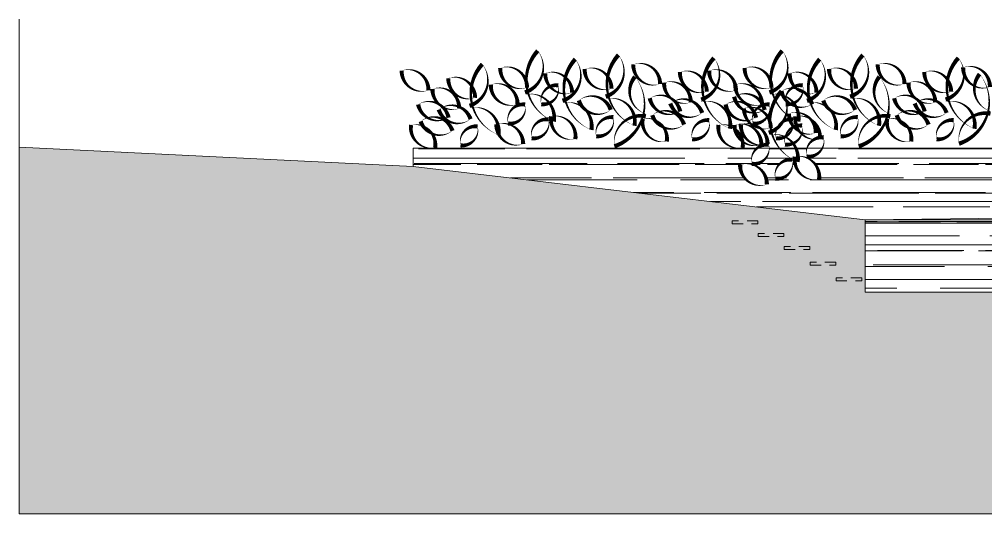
# Model space of a CAD drawing. Header units: metres. Extents: x -45 to 1930, y -347 to 488.
# Drawn here: x 180.1 to 191.44, y -127.61 to -121.81 of the extents above; entities that cross this region are included whole.
import ezdxf

# ---------------------------------------------------------------- set-up
doc = ezdxf.new("R2010")
doc.units = ezdxf.units.M
doc.linetypes.add('ČÁRKOVANÁ', pattern=[19.05, 12.7, -6.35])
doc.layers.add('FLOATINGWINDOWS', color=2, linetype='Continuous', plot=False)
for name, color, linetype in [('SRAFY', 3, 'Continuous'), ('SRAFY-TERÉN', 252, 'Continuous'), ('zariz.predmety', 203, 'Continuous'), ('ZDIVO', 1, 'Continuous')]:
    doc.layers.add(name, color=color, linetype=linetype)

msp = doc.modelspace()

# ---------------------------------------------------------------- hatches: boundary and pattern name
at = {"layer": 'SRAFY', "linetype": 'Continuous', "lineweight": 0}
msp.add_hatch(color=251, dxfattribs=at).paths.add_polyline_path([(180.103318, -123.312452), (184.725356, -123.540376), (190.028838, -124.165284), (190.028838, -125.015284), (207.153318, -125.012452), (208.442328, -125.012452), (208.442328, -127.614222), (180.103318, -127.614222)])
h = msp.add_hatch(dxfattribs=at)
h.set_pattern_fill('AR-RROOF', color=253, scale=0.01, style=0)
h.paths.add_polyline_path([(193.953318, -124.12003), (193.953318, -123.325552), (189.52422, -123.325552, -0.312230358), (189.340512, -123.422177, -0.134956696), (189.344408, -123.325552), (188.901869, -123.325552, -0.451999885), (188.697442, -123.507748, -0.2852059), (188.759373, -123.325552), (184.725356, -123.325552), (184.725356, -123.540376), (190.028838, -124.165284)])
h.paths.add_polyline_path([(189.486445, -123.691453, -0.520567051), (189.203344, -123.424692, -0.520567051)], flags=16)
h.paths.add_polyline_path([(188.973708, -123.682468, -0.520567051), (189.173418, -123.460175, -0.520567051)], flags=16)
h.paths.add_polyline_path([(188.873862, -123.749945, -0.520567051), (188.560121, -123.52, -0.520567051)], flags=16)
h = msp.add_hatch(dxfattribs=at)
h.set_pattern_fill('AR-RROOF', color=251, scale=0.01, style=0)
h.paths.add_polyline_path([(190.028838, -124.165284), (193.953318, -124.165284), (193.953318, -125.013108), (190.028838, -125.013108)])

# ---------------------------------------------------------------- linework, layer by layer
at = {"layer": 'FLOATINGWINDOWS', "linetype": 'Continuous', "lineweight": 0, "flags": 128}
msp.add_lwpolyline([(180.103318, -123.312452), (184.725356, -123.540376), (190.028838, -124.165284), (190.028838, -125.015284), (207.153318, -125.012452), (208.442328, -125.012452), (208.442328, -127.614222), (180.103318, -127.614222)], close=True, dxfattribs=at)
at = {"layer": 'SRAFY', "linetype": 'Continuous', "lineweight": 0}
for p, q in [((180.103318, -123.312452), (180.103318, -121.812452)), ((180.103318, -123.312452), (180.103318, -125.012452)), ((180.103318, -125.012452), (180.103318, -123.312452)), ((180.103318, -123.312452), (184.725356, -123.540376)), ((184.725356, -123.325552), (193.953318, -123.325552)), ((184.725356, -123.325552), (184.725356, -123.540376)), ((190.028813, -124.865284), (193.953318, -124.864635)), ((180.103318, -125.012452), (180.103318, -127.614222)), ((208.442328, -127.614222), (180.103318, -127.614222))]:
    msp.add_line(p, q, dxfattribs=at)
at = {"layer": 'SRAFY', "linetype": 'ČÁRKOVANÁ', "lineweight": 0, "ltscale": 0.01}
for points in [[(188.468472, -124.177042), (188.468472, -124.212042), (188.768472, -124.212042), (188.768472, -124.177042)], [(188.77311, -124.327042), (188.77311, -124.362042), (189.07311, -124.362042), (189.07311, -124.327042)], [(189.077748, -124.477042), (189.077748, -124.512042), (189.377748, -124.512042), (189.377748, -124.477042)], [(189.382385, -124.662042), (189.382385, -124.697042), (189.682385, -124.697042), (189.682385, -124.662042)], [(189.687023, -124.847042), (189.687023, -124.882042), (189.987023, -124.882042), (189.987023, -124.847042)]]:
    msp.add_lwpolyline(points, close=True, dxfattribs=at)
at = {"layer": 'SRAFY', "linetype": 'Continuous', "lineweight": 0, "flags": 128}
msp.add_lwpolyline([(190.028838, -124.165284), (193.953318, -124.165284), (193.953318, -125.013108), (190.028838, -125.013108)], close=True, dxfattribs=at)
at = {"layer": 'SRAFY-TERÉN', "linetype": 'Continuous', "lineweight": 0}
msp.add_line((193.953318, -124.12003), (190.028838, -124.165284), dxfattribs=at)
at = {"layer": 'zariz.predmety', "color": 253, "linetype": 'Continuous', "ltscale": 0.001}
for points in [[(186.1858, -122.181338, 0, 0, -0.520567051), (186.1858, -122.181338, 0, 0.05, -0.520567051), (186.035969, -122.669701, 0, 0.05, -0.520567051), (186.05765, -122.692802, 0, 0.05, -0.520567051), (186.374744, -123.012174, 0, 0.05, -0.520567051), (186.1858, -122.181338, 0.05, 0.05, 0)], [(187.132402, -122.230762, 0, 0, -0.520567051), (187.132402, -122.230762, 0, 0.05, -0.520567051), (186.98257, -122.719124, 0, 0.05, -0.520567051), (187.004251, -122.742226, 0, 0.05, -0.520567051), (187.321345, -123.061598, 0, 0.05, -0.520567051), (187.132402, -122.230762, 0.05, 0.05, 0)], [(189.05355, -122.181338, 0, 0, -0.520567051), (189.05355, -122.181338, 0, 0.05, -0.520567051), (188.903719, -122.669701, 0, 0.05, -0.520567051), (188.925399, -122.692802, 0, 0.05, -0.520567051), (189.242494, -123.012174, 0, 0.05, -0.520567051), (189.05355, -122.181338, 0.05, 0.05, 0)], [(190.000151, -122.230762, 0, 0, -0.520567051), (190.000151, -122.230762, 0, 0.05, -0.520567051), (189.85032, -122.719124, 0, 0.05, -0.520567051), (189.872, -122.742226, 0, 0.05, -0.520567051), (190.189095, -123.061598, 0, 0.05, -0.520567051), (190.000151, -122.230762, 0.05, 0.05, 0)], [(185.535124, -122.33858, 0, 0, -0.520567051), (185.535124, -122.33858, 0, 0.05, -0.520567051), (185.385293, -122.826943, 0, 0.05, -0.520567051), (185.406974, -122.850044, 0, 0.05, -0.520567051), (185.724068, -123.169416, 0, 0.05, -0.520567051), (185.535124, -122.33858, 0.05, 0.05, 0)], [(186.626151, -122.279605, 0, 0, -0.520567051), (186.626151, -122.279605, 0, 0.05, -0.520567051), (186.47632, -122.767968, 0, 0.05, -0.520567051), (186.498001, -122.791069, 0, 0.05, -0.520567051), (186.815095, -123.110441, 0, 0.05, -0.520567051), (186.626151, -122.279605, 0.05, 0.05, 0)], [(187.307051, -122.342522, 0, 0, -0.520567051), (187.307051, -122.342522, 0, 0.05, -0.520567051), (187.620792, -122.572467, 0, 0.05, -0.520567051), (187.307051, -122.342522, 0.05, 0.05, 0)], [(188.252789, -122.265806, 0, 0, -0.520567051), (188.252789, -122.265806, 0, 0.05, -0.520567051), (188.102958, -122.754168, 0, 0.05, -0.520567051), (188.124638, -122.77727, 0, 0.05, -0.520567051), (188.441732, -123.096642, 0, 0.05, -0.520567051), (188.252789, -122.265806, 0.05, 0.05, 0)], [(189.493901, -122.279605, 0, 0, -0.520567051), (189.493901, -122.279605, 0, 0.05, -0.520567051), (189.34407, -122.767968, 0, 0.05, -0.520567051), (189.36575, -122.791069, 0, 0.05, -0.520567051), (189.682845, -123.110441, 0, 0.05, -0.520567051), (189.493901, -122.279605, 0.05, 0.05, 0)], [(190.174801, -122.342522, 0, 0, -0.520567051), (190.174801, -122.342522, 0, 0.05, -0.520567051), (190.488541, -122.572467, 0, 0.05, -0.520567051), (190.174801, -122.342522, 0.05, 0.05, 0)], [(191.120538, -122.265806, 0, 0, -0.520567051), (191.120538, -122.265806, 0, 0.05, -0.520567051), (190.970707, -122.754168, 0, 0.05, -0.520567051), (190.992387, -122.77727, 0, 0.05, -0.520567051), (191.309482, -123.096642, 0, 0.05, -0.520567051), (191.120538, -122.265806, 0.05, 0.05, 0)], [(184.589387, -122.415297, 0, 0, -0.520567051), (184.589387, -122.415297, 0, 0.05, -0.520567051), (184.903127, -122.645241, 0, 0.05, -0.520567051), (184.589387, -122.415297, 0.05, 0.05, 0)], [(185.745912, -122.383233, 0, 0, -0.520567051), (185.745912, -122.383233, 0, 0.05, -0.520567051), (186.059653, -122.613178, 0, 0.05, -0.520567051), (185.745912, -122.383233, 0.05, 0.05, 0)], [(186.274557, -122.44487, 0, 0, -0.520567051), (186.274557, -122.44487, 0, 0.05, -0.520567051), (186.588297, -122.674815, 0, 0.05, -0.520567051), (186.274557, -122.44487, 0.05, 0.05, 0)], [(186.736683, -122.396027, 0, 0, -0.520567051), (186.736683, -122.396027, 0, 0.05, -0.520567051), (187.050424, -122.625971, 0, 0.05, -0.520567051), (186.736683, -122.396027, 0.05, 0.05, 0)], [(187.854031, -122.431071, 0, 0, -0.520567051), (187.854031, -122.431071, 0, 0.05, -0.520567051), (188.167772, -122.661015, 0, 0.05, -0.520567051), (187.854031, -122.431071, 0.05, 0.05, 0)], [(188.196991, -122.415297, 0, 0, -0.520567051), (188.196991, -122.415297, 0, 0.05, -0.520567051), (188.510732, -122.645241, 0, 0.05, -0.520567051), (188.196991, -122.415297, 0.05, 0.05, 0)], [(188.613661, -122.383233, 0, 0, -0.520567051), (188.613661, -122.383233, 0, 0.05, -0.520567051), (188.927402, -122.613178, 0, 0.05, -0.520567051), (188.613661, -122.383233, 0.05, 0.05, 0)], [(189.142306, -122.44487, 0, 0, -0.520567051), (189.142306, -122.44487, 0, 0.05, -0.520567051), (189.456047, -122.674815, 0, 0.05, -0.520567051), (189.142306, -122.44487, 0.05, 0.05, 0)], [(189.604433, -122.396027, 0, 0, -0.520567051), (189.604433, -122.396027, 0, 0.05, -0.520567051), (189.918174, -122.625971, 0, 0.05, -0.520567051), (189.604433, -122.396027, 0.05, 0.05, 0)], [(190.721781, -122.431071, 0, 0, -0.520567051), (190.721781, -122.431071, 0, 0.05, -0.520567051), (191.035522, -122.661015, 0, 0.05, -0.520567051), (190.721781, -122.431071, 0.05, 0.05, 0)], [(191.128452, -123.272381, 0, 0, -0.520567051), (191.128452, -123.272381, 0, 0.05, -0.520567051), (191.498212, -122.919926, 0, 0.05, -0.520567051), (191.49062, -122.889168, 0, 0.05, -0.520567051), (191.370511, -122.455438, 0, 0.05, -0.520567051), (191.128452, -123.272381, 0.05, 0.05, 0)], [(191.177446, -122.377697, 0, 0, -0.520567051), (191.177446, -122.377697, 0, 0.05, -0.520567051), (191.491187, -122.607642, 0, 0.05, -0.520567051), (191.177446, -122.377697, 0.05, 0.05, 0)], [(185.136367, -122.503845, 0, 0, -0.520567051), (185.136367, -122.503845, 0, 0.05, -0.520567051), (185.450108, -122.73379, 0, 0.05, -0.520567051), (185.136367, -122.503845, 0.05, 0.05, 0)], [(185.635239, -122.579706, 0, 0, -0.520567051), (185.635239, -122.579706, 0, 0.05, -0.520567051), (185.94898, -122.809651, 0, 0.05, -0.520567051), (185.635239, -122.579706, 0.05, 0.05, 0)], [(186.227459, -122.809056, 0, 0, -0.520567051), (186.227459, -122.809056, 0, 0.05, -0.520567051), (186.427169, -122.586763, 0, 0.05, -0.520567051), (186.227459, -122.809056, 0.05, 0.05, 0)], [(187.084548, -123.303215, 0, 0, -0.520567051), (187.084548, -123.303215, 0, 0.05, -0.520567051), (187.454308, -122.95076, 0, 0.05, -0.520567051), (187.446716, -122.920001, 0, 0.05, -0.520567051), (187.326607, -122.486272, 0, 0.05, -0.520567051), (187.084548, -123.303215, 0.05, 0.05, 0)], [(187.667951, -122.556491, 0, 0, -0.520567051), (187.667951, -122.556491, 0, 0.05, -0.520567051), (187.981692, -122.786435, 0, 0.05, -0.520567051), (187.667951, -122.556491, 0.05, 0.05, 0)], [(188.502988, -122.579706, 0, 0, -0.520567051), (188.502988, -122.579706, 0, 0.05, -0.520567051), (188.816729, -122.809651, 0, 0.05, -0.520567051), (188.502988, -122.579706, 0.05, 0.05, 0)], [(189.095209, -122.809056, 0, 0, -0.520567051), (189.095209, -122.809056, 0, 0.05, -0.520567051), (189.294918, -122.586763, 0, 0.05, -0.520567051), (189.095209, -122.809056, 0.05, 0.05, 0)], [(189.952298, -123.303215, 0, 0, -0.520567051), (189.952298, -123.303215, 0, 0.05, -0.520567051), (190.322058, -122.95076, 0, 0.05, -0.520567051), (190.314465, -122.920001, 0, 0.05, -0.520567051), (190.194357, -122.486272, 0, 0.05, -0.520567051), (189.952298, -123.303215, 0.05, 0.05, 0)], [(190.535701, -122.556491, 0, 0, -0.520567051), (190.535701, -122.556491, 0, 0.05, -0.520567051), (190.849442, -122.786435, 0, 0.05, -0.520567051), (190.535701, -122.556491, 0.05, 0.05, 0)], [(184.950287, -122.629265, 0, 0, -0.520567051), (184.950287, -122.629265, 0, 0.05, -0.520567051), (185.264028, -122.85921, 0, 0.05, -0.520567051), (184.950287, -122.629265, 0.05, 0.05, 0)], [(185.139219, -122.966863, 0, 0, -0.520567051), (185.139219, -122.966863, 0, 0.05, -0.520567051), (184.782649, -122.811411, 0, 0.05, -0.520567051), (185.139219, -122.966863, 0.05, 0.05, 0)], [(185.837808, -123.034625, 0, 0, -0.520567051), (185.837808, -123.034625, 0, 0.05, -0.520567051), (186.037517, -122.812332, 0, 0.05, -0.520567051), (185.837808, -123.034625, 0.05, 0.05, 0)], [(186.668417, -122.764693, 0, 0, -0.520567051), (186.668417, -122.764693, 0, 0.05, -0.520567051), (187.04139, -122.875142, 0, 0.05, -0.520567051), (186.668417, -122.764693, 0.05, 0.05, 0)], [(187.856883, -122.894088, 0, 0, -0.520567051), (187.856883, -122.894088, 0, 0.05, -0.520567051), (187.500313, -122.738636, 0, 0.05, -0.520567051), (187.856883, -122.894088, 0.05, 0.05, 0)], [(187.741642, -122.799737, 0, 0, -0.520567051), (187.741642, -122.799737, 0, 0.05, -0.520567051), (188.114614, -122.910186, 0, 0.05, -0.520567051), (187.741642, -122.799737, 0.05, 0.05, 0)], [(188.746823, -122.966863, 0, 0, -0.520567051), (188.746823, -122.966863, 0, 0.05, -0.520567051), (188.390253, -122.811411, 0, 0.05, -0.520567051), (188.746823, -122.966863, 0.05, 0.05, 0)], [(188.705557, -123.034625, 0, 0, -0.520567051), (188.705557, -123.034625, 0, 0.05, -0.520567051), (188.905267, -122.812332, 0, 0.05, -0.520567051), (188.705557, -123.034625, 0.05, 0.05, 0)], [(189.536167, -122.764693, 0, 0, -0.520567051), (189.536167, -122.764693, 0, 0.05, -0.520567051), (189.909139, -122.875142, 0, 0.05, -0.520567051), (189.536167, -122.764693, 0.05, 0.05, 0)], [(190.724633, -122.894088, 0, 0, -0.520567051), (190.724633, -122.894088, 0, 0.05, -0.520567051), (190.368063, -122.738636, 0, 0.05, -0.520567051), (190.724633, -122.894088, 0.05, 0.05, 0)], [(190.609391, -122.799737, 0, 0, -0.520567051), (190.609391, -122.799737, 0, 0.05, -0.520567051), (190.982364, -122.910186, 0, 0.05, -0.520567051), (190.609391, -122.799737, 0.05, 0.05, 0)], [(185.023977, -122.872511, 0, 0, -0.520567051), (185.023977, -122.872511, 0, 0.05, -0.520567051), (185.39695, -122.982961, 0, 0.05, -0.520567051), (185.023977, -122.872511, 0.05, 0.05, 0)], [(187.529826, -122.937042, 0, 0, -0.520567051), (187.529826, -122.937042, 0, 0.05, -0.520567051), (187.902799, -123.047491, 0, 0.05, -0.520567051), (187.529826, -122.937042, 0.05, 0.05, 0)], [(190.397576, -122.937042, 0, 0, -0.520567051), (190.397576, -122.937042, 0, 0.05, -0.520567051), (190.770548, -123.047491, 0, 0.05, -0.520567051), (190.397576, -122.937042, 0.05, 0.05, 0)], [(184.812162, -123.009816, 0, 0, -0.520567051), (184.812162, -123.009816, 0, 0.05, -0.520567051), (185.185134, -123.120266, 0, 0.05, -0.520567051), (184.812162, -123.009816, 0.05, 0.05, 0)], [(186.014227, -123.276821, 0, 0, -0.520567051), (186.014227, -123.276821, 0, 0.05, -0.520567051), (185.700486, -123.046877, 0, 0.05, -0.520567051), (186.014227, -123.276821, 0.05, 0.05, 0)], [(186.114073, -123.209344, 0, 0, -0.520567051), (186.114073, -123.209344, 0, 0.05, -0.520567051), (186.313783, -122.987051, 0, 0.05, -0.520567051), (186.114073, -123.209344, 0.05, 0.05, 0)], [(186.626811, -123.218329, 0, 0, -0.520567051), (186.626811, -123.218329, 0, 0.05, -0.520567051), (186.34371, -122.951568, 0, 0.05, -0.520567051), (186.626811, -123.218329, 0.05, 0.05, 0)], [(186.872703, -123.183974, 0, 0, -0.520567051), (186.872703, -123.183974, 0, 0.05, -0.520567051), (187.072412, -122.961681, 0, 0.05, -0.520567051), (186.872703, -123.183974, 0.05, 0.05, 0)], [(187.700035, -123.246146, 0, 0, -0.520567051), (187.700035, -123.246146, 0, 0.05, -0.520567051), (187.416934, -122.979385, 0, 0.05, -0.520567051), (187.700035, -123.246146, 0.05, 0.05, 0)], [(187.997621, -123.219018, 0, 0, -0.520567051), (187.997621, -123.219018, 0, 0.05, -0.520567051), (188.19733, -122.996725, 0, 0.05, -0.520567051), (187.997621, -123.219018, 0.05, 0.05, 0)], [(188.881977, -123.276821, 0, 0, -0.520567051), (188.881977, -123.276821, 0, 0.05, -0.520567051), (188.568236, -123.046877, 0, 0.05, -0.520567051), (188.881977, -123.276821, 0.05, 0.05, 0)], [(188.981823, -123.209344, 0, 0, -0.520567051), (188.981823, -123.209344, 0, 0.05, -0.520567051), (189.181533, -122.987051, 0, 0.05, -0.520567051), (188.981823, -123.209344, 0.05, 0.05, 0)], [(189.49456, -123.218329, 0, 0, -0.520567051), (189.49456, -123.218329, 0, 0.05, -0.520567051), (189.211459, -122.951568, 0, 0.05, -0.520567051), (189.49456, -123.218329, 0.05, 0.05, 0)], [(189.740452, -123.183974, 0, 0, -0.520567051), (189.740452, -123.183974, 0, 0.05, -0.520567051), (189.940162, -122.961681, 0, 0.05, -0.520567051), (189.740452, -123.183974, 0.05, 0.05, 0)], [(190.567785, -123.246146, 0, 0, -0.520567051), (190.567785, -123.246146, 0, 0.05, -0.520567051), (190.284684, -122.979385, 0, 0.05, -0.520567051), (190.567785, -123.246146, 0.05, 0.05, 0)], [(190.86537, -123.219018, 0, 0, -0.520567051), (190.86537, -123.219018, 0, 0.05, -0.520567051), (191.06508, -122.996725, 0, 0.05, -0.520567051), (190.86537, -123.219018, 0.05, 0.05, 0)], [(184.982371, -123.318921, 0, 0, -0.520567051), (184.982371, -123.318921, 0, 0.05, -0.520567051), (184.69927, -123.052159, 0, 0.05, -0.520567051), (184.982371, -123.318921, 0.05, 0.05, 0)], [(185.279956, -123.291792, 0, 0, -0.520567051), (185.279956, -123.291792, 0, 0.05, -0.520567051), (185.479666, -123.069499, 0, 0.05, -0.520567051), (185.279956, -123.291792, 0.05, 0.05, 0)], [(188.589975, -123.318921, 0, 0, -0.520567051), (188.589975, -123.318921, 0, 0.05, -0.520567051), (188.306874, -123.052159, 0, 0.05, -0.520567051), (188.589975, -123.318921, 0.05, 0.05, 0)]]:
    msp.add_lwpolyline(points, format="xyseb", close=True, dxfattribs=at)
at = {"layer": 'zariz.predmety', "color": 252, "linetype": 'Continuous', "ltscale": 0.001}
for points in [[(188.847429, -122.875923, 0, 0, -0.520567051), (188.847429, -122.875923, 0, 0.05, -0.520567051), (188.490859, -122.720471, 0, 0.05, -0.520567051), (188.847429, -122.875923, 0.05, 0.05, 0)], [(189.045435, -122.654462, 0, 0, -0.520567051), (189.045435, -122.654462, 0, 0.05, -0.520567051), (188.895604, -123.142824, 0, 0.05, -0.520567051), (188.917284, -123.165925, 0, 0.05, -0.520567051), (189.234379, -123.485297, 0, 0.05, -0.520567051), (189.045435, -122.654462, 0.05, 0.05, 0)], [(189.402005, -122.809914, 0, 0, -0.520567051), (189.402005, -122.809914, 0, 0.05, -0.520567051), (189.045435, -122.654462, 0, 0.05, -0.520567051), (189.402005, -122.809914, 0.05, 0.05, 0)], [(188.605546, -122.856357, 0, 0, -0.520567051), (188.605546, -122.856357, 0, 0.05, -0.520567051), (188.919287, -123.086301, 0, 0.05, -0.520567051), (188.605546, -122.856357, 0.05, 0.05, 0)], [(189.134191, -122.917994, 0, 0, -0.520567051), (189.134191, -122.917994, 0, 0.05, -0.520567051), (189.447932, -123.147938, 0, 0.05, -0.520567051), (189.134191, -122.917994, 0.05, 0.05, 0)], [(188.494874, -123.05283, 0, 0, -0.520567051), (188.494874, -123.05283, 0, 0.05, -0.520567051), (188.808614, -123.282774, 0, 0.05, -0.520567051), (188.494874, -123.05283, 0.05, 0.05, 0)], [(189.087094, -123.28218, 0, 0, -0.520567051), (189.087094, -123.28218, 0, 0.05, -0.520567051), (189.286803, -123.059887, 0, 0.05, -0.520567051), (189.087094, -123.28218, 0.05, 0.05, 0)], [(189.340512, -123.422177, 0, 0, -0.520567051), (189.340512, -123.422177, 0, 0.05, -0.520567051), (189.540222, -123.199884, 0, 0.05, -0.520567051), (189.340512, -123.422177, 0.05, 0.05, 0)], [(188.697442, -123.507748, 0, 0, -0.520567051), (188.697442, -123.507748, 0, 0.05, -0.520567051), (188.897152, -123.285455, 0, 0.05, -0.520567051), (188.697442, -123.507748, 0.05, 0.05, 0)], [(188.973708, -123.682468, 0, 0, -0.520567051), (188.973708, -123.682468, 0, 0.05, -0.520567051), (189.173418, -123.460175, 0, 0.05, -0.520567051), (188.973708, -123.682468, 0.05, 0.05, 0)], [(189.486445, -123.691453, 0, 0, -0.520567051), (189.486445, -123.691453, 0, 0.05, -0.520567051), (189.203344, -123.424692, 0, 0.05, -0.520567051), (189.486445, -123.691453, 0.05, 0.05, 0)], [(188.873862, -123.749945, 0, 0, -0.520567051), (188.873862, -123.749945, 0, 0.05, -0.520567051), (188.560121, -123.52, 0, 0.05, -0.520567051), (188.873862, -123.749945, 0.05, 0.05, 0)]]:
    msp.add_lwpolyline(points, format="xyseb", close=True, dxfattribs=at)
at = {"layer": 'ZDIVO', "linetype": 'Continuous', "lineweight": 0}
msp.add_line((190.028838, -125.015284), (207.153318, -125.012452), dxfattribs=at)

doc.saveas('drawing.dxf')
